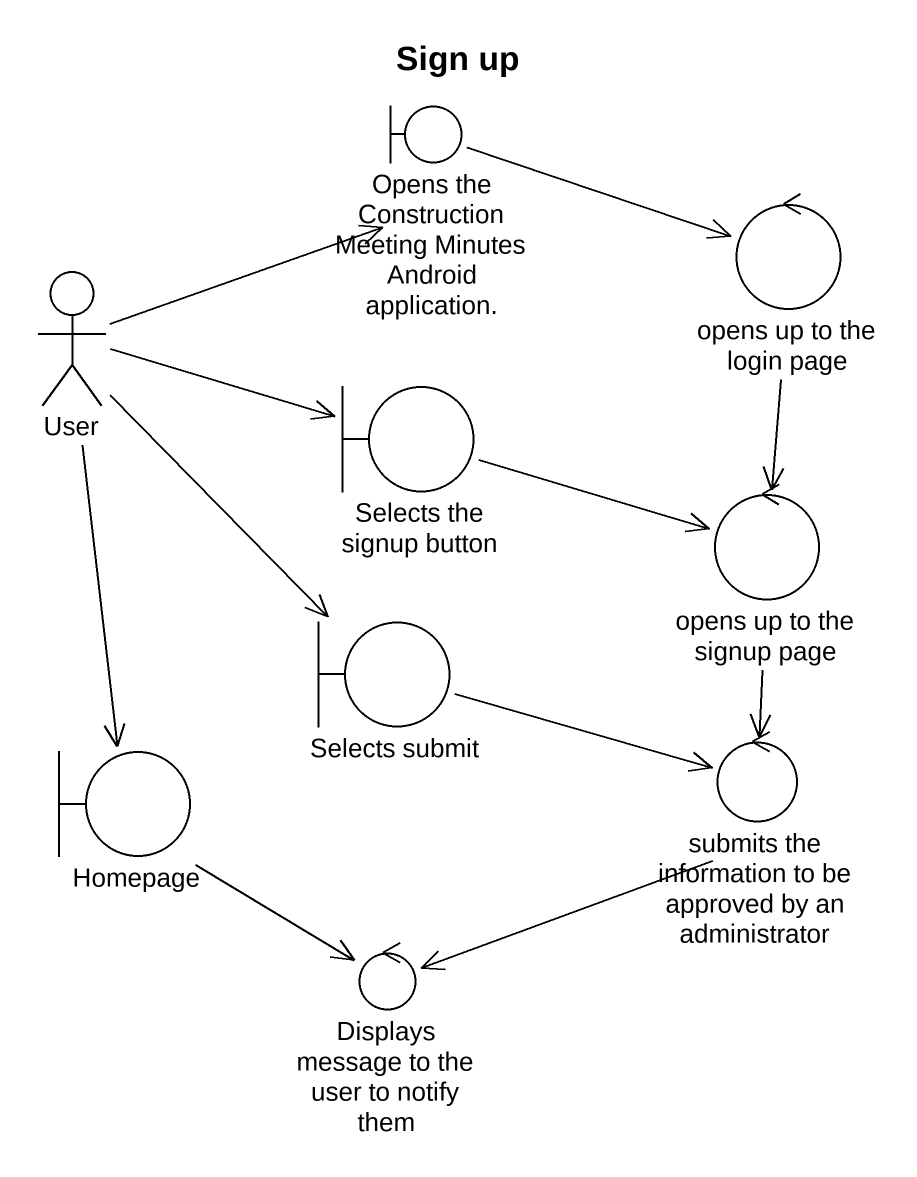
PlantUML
@startuml
title Sign up
boundary "Opens the Construction Meeting Minutes Android application." as Opens_the_Construction
control "opens up to the login page" as opens_up_to_the_login_page
actor User
boundary "Selects the signup button" as Selects_the_signup_button
control "opens up to the signup page" as opens_up_to_the_signup_page
boundary "Selects submit" as Selects_submit
boundary Homepage
control "submits the information to be approved by an administrator" as submits_the_information_to
control "Displays message to the user to notify them" as Displays_message_to_the
Opens_the_Construction -right-> opens_up_to_the_login_page
opens_up_to_the_login_page --> opens_up_to_the_signup_page
User -right-> Opens_the_Construction
User -right-> Selects_the_signup_button
User --> Selects_submit
User --> Homepage
Selects_the_signup_button -right-> opens_up_to_the_signup_page
opens_up_to_the_signup_page --> submits_the_information_to
Selects_submit -right-> submits_the_information_to
Homepage --> Displays_message_to_the
submits_the_information_to -left-> Displays_message_to_the
@enduml
